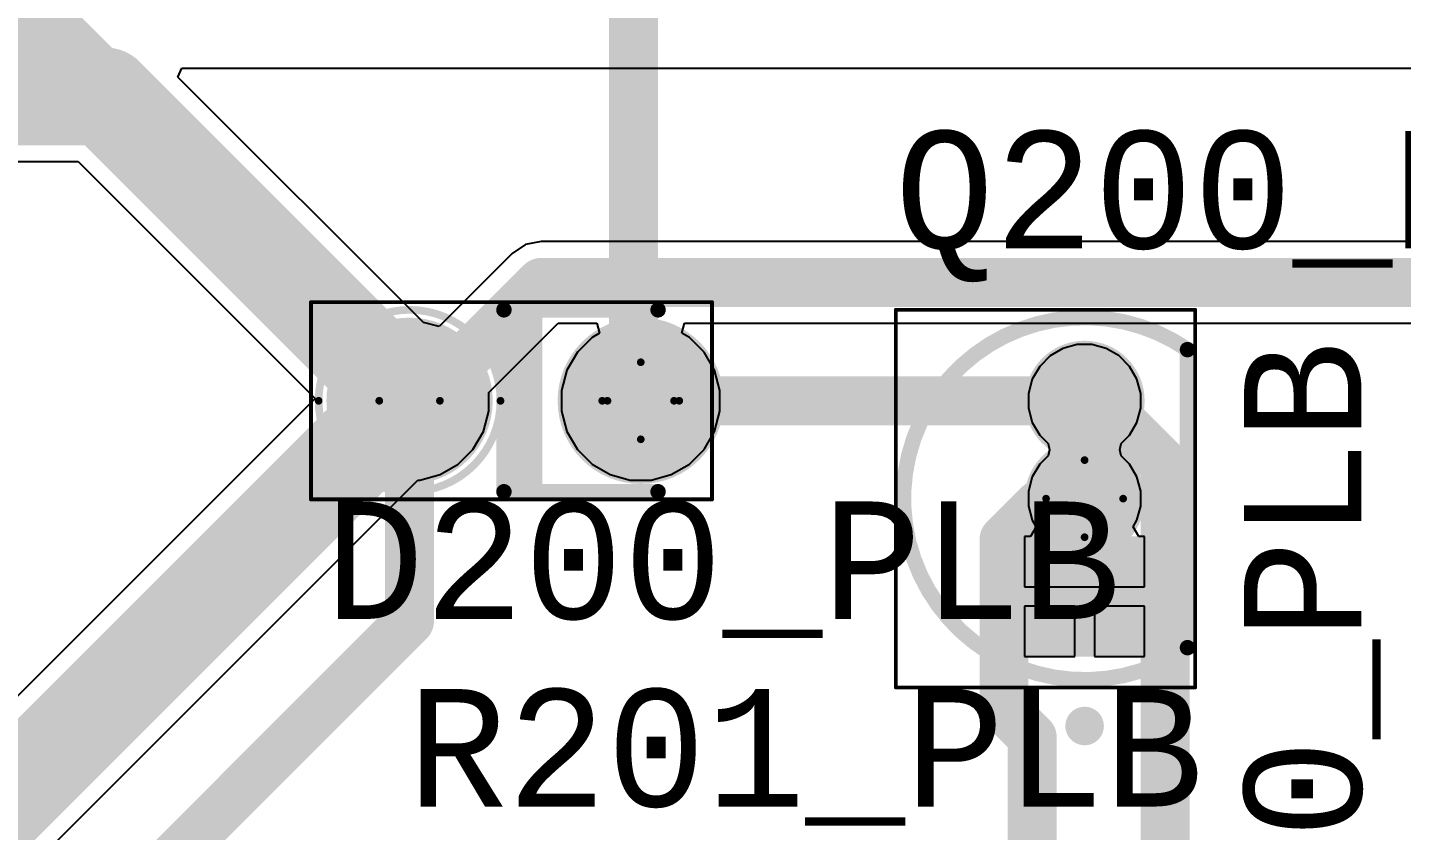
# Model space of a CAD drawing. Header units: inches. Extents: x -0.01 to 8.25, y -0.01 to 4.91.
# Drawn here: x 4.79 to 5.492, y 2.12 to 2.531 of the extents above; entities that cross this region are included whole.
import ezdxf

# ---------------------------------------------------------------- set-up
doc = ezdxf.new("R2010")
doc.units = ezdxf.units.IN
doc.header["$MEASUREMENT"] = 0
for name, color, linetype in [('Bottom Layer', 5, 'Continuous'), ('Bottom Solder', 6, 'Continuous'), ('Multi-Layer', 9, 'Continuous'), ('Pad Holes', 156, 'Continuous'), ('Top Assembly', 56, 'Continuous'), ('Top Courtyard', 56, 'Continuous'), ('Top Layer', 1, 'Continuous'), ('Top Overlay', 2, 'Continuous'), ('Top Solder', 216, 'Continuous')]:
    doc.layers.add(name, color=color, linetype=linetype)
doc.styles.add('Consolas', font='', dxfattribs={"height": 0.2})
doc.styles.get('Consolas').set_extended_font_data('Consolas')

# ---------------------------------------------------------------- blocks, each defined once
blk = doc.blocks.new('ONSC_TO_92_3_29_11_47')
at = {"layer": 'Bottom Layer'}
blk.add_hatch(color=5, dxfattribs=at).paths.add_polyline_path([(-0.02933, -0.02067), (-0.07067, -0.02067), (-0.07067, 0.02067), (-0.02933, 0.02067)])
h = blk.add_hatch(color=5, dxfattribs=at)
edge = h.paths.add_edge_path()
edge.add_arc((0, 0), 0.02067, 0, 360)
h = blk.add_hatch(color=5, dxfattribs=at)
edge = h.paths.add_edge_path()
edge.add_arc((0.05, 0), 0.02067, 0, 360)
at = {"layer": 'Bottom Solder'}
blk.add_hatch(color=6, dxfattribs=at).paths.add_polyline_path([(-0.01933, -0.03067), (-0.08067, -0.03067), (-0.08067, 0.03067), (-0.01933, 0.03067)])
h = blk.add_hatch(color=6, dxfattribs=at)
edge = h.paths.add_edge_path()
edge.add_arc((0, 0), 0.03067, 0, 360)
h = blk.add_hatch(color=6, dxfattribs=at)
edge = h.paths.add_edge_path()
edge.add_arc((0.05, 0), 0.03067, 0, 360)
at = {"layer": 'Multi-Layer'}
blk.add_hatch(color=9, dxfattribs=at).paths.add_polyline_path([(-0.02933, -0.02067), (-0.07067, -0.02067), (-0.07067, 0.02067), (-0.02933, 0.02067)])
h = blk.add_hatch(color=9, dxfattribs=at)
edge = h.paths.add_edge_path()
edge.add_arc((0, 0), 0.02067, 0, 360)
h = blk.add_hatch(color=9, dxfattribs=at)
edge = h.paths.add_edge_path()
edge.add_arc((0.05, 0), 0.02067, 0, 360)
at = {"layer": 'Pad Holes'}
h = blk.add_hatch(color=7, dxfattribs=at)
edge = h.paths.add_edge_path()
edge.add_arc((-0.05, 0), 0.01575, 0, 360)
h = blk.add_hatch(color=7, dxfattribs=at)
edge = h.paths.add_edge_path()
edge.add_arc((0, 0), 0.01575, 0, 360)
h = blk.add_hatch(color=7, dxfattribs=at)
edge = h.paths.add_edge_path()
edge.add_arc((0.05, 0), 0.01575, 0, 360)
at = {"layer": 'Top Layer'}
blk.add_hatch(color=1, dxfattribs=at).paths.add_polyline_path([(-0.02933, -0.02067), (-0.07067, -0.02067), (-0.07067, 0.02067), (-0.02933, 0.02067)])
h = blk.add_hatch(color=1, dxfattribs=at)
edge = h.paths.add_edge_path()
edge.add_arc((0, 0), 0.02067, 0, 360)
h = blk.add_hatch(color=1, dxfattribs=at)
edge = h.paths.add_edge_path()
edge.add_arc((0.05, 0), 0.02067, 0, 360)
at = {"layer": 'Top Solder'}
blk.add_hatch(color=216, dxfattribs=at).paths.add_polyline_path([(-0.01933, -0.03067), (-0.08067, -0.03067), (-0.08067, 0.03067), (-0.01933, 0.03067)])
h = blk.add_hatch(color=216, dxfattribs=at)
edge = h.paths.add_edge_path()
edge.add_arc((0, 0), 0.03067, 0, 360)
h = blk.add_hatch(color=216, dxfattribs=at)
edge = h.paths.add_edge_path()
edge.add_arc((0.05, 0), 0.03067, 0, 360)
at = {"layer": 'Top Assembly'}
for points in [[(-0.07613, -0.05258, 0.00394, 0.00394, -1.905768), (0.07614, -0.05257, 0.00394, 0.00394, 0)], [(-0.07613, -0.05256, 0.00394, 0.00394, 0), (0.07613, -0.05256, 0.00394, 0.00394, 0)]]:
    blk.add_lwpolyline(points, format="xyseb", dxfattribs=at)
for points in [[(-0.07711, -0.05256, 0.00197, 0.00197, 1), (-0.07514, -0.05256, 0.00197, 0.00197, 1)], [(-0.07711, -0.05258, 0.00197, 0.00197, 1), (-0.07514, -0.05258, 0.00197, 0.00197, 1)], [(0.07514, -0.05256, 0.00197, 0.00197, 1), (0.07711, -0.05256, 0.00197, 0.00197, 1)], [(0.07515, -0.05257, 0.00197, 0.00197, 1), (0.07712, -0.05257, 0.00197, 0.00197, 1)]]:
    blk.add_lwpolyline(points, format="xyseb", close=True, dxfattribs=at)
at = {"layer": 'Top Courtyard'}
for points in [[(-0.09646, 0.09646, 0.00197, 0.00197, 0), (-0.09646, -0.0565, 0.00197, 0.00197, 0)], [(-0.09646, 0.09646, 0.00197, 0.00197, 0), (0.09646, 0.09646, 0.00197, 0.00197, 0)], [(0.09646, 0.09646, 0.00197, 0.00197, 0), (0.09646, -0.0565, 0.00197, 0.00197, 0)], [(0, 0.01969, 0.00394, 0.00394, 0), (0, -0.01969, 0.00394, 0.00394, 0)], [(-0.01969, 0, 0.00394, 0.00394, 0), (0.01969, 0, 0.00394, 0.00394, 0)], [(-0.09646, -0.0565, 0.00197, 0.00197, 0), (0.09646, -0.0565, 0.00197, 0.00197, 0)]]:
    blk.add_lwpolyline(points, format="xyseb", dxfattribs=at)
for points in [[(-0.09695, 0.09646, 0.000984, 0.000984, 1), (-0.09596, 0.09646, 0.000984, 0.000984, 1)], [(-0.09695, 0.09646, 0.000984, 0.000984, 1), (-0.09596, 0.09646, 0.000984, 0.000984, 1)], [(0.09596, 0.09646, 0.000984, 0.000984, 1), (0.09695, 0.09646, 0.000984, 0.000984, 1)], [(0.09596, 0.09646, 0.000984, 0.000984, 1), (0.09695, 0.09646, 0.000984, 0.000984, 1)], [(-0.00098, 0.01969, 0.00197, 0.00197, 1), (0.00098, 0.01969, 0.00197, 0.00197, 1)], [(-0.02067, 0, 0.00197, 0.00197, 1), (-0.0187, 0, 0.00197, 0.00197, 1)], [(0.0187, 0, 0.00197, 0.00197, 1), (0.02067, 0, 0.00197, 0.00197, 1)], [(-0.00098, -0.01969, 0.00197, 0.00197, 1), (0.00098, -0.01969, 0.00197, 0.00197, 1)], [(-0.09695, -0.0565, 0.000984, 0.000984, 1), (-0.09596, -0.0565, 0.000984, 0.000984, 1)], [(-0.09695, -0.0565, 0.000984, 0.000984, 1), (-0.09596, -0.0565, 0.000984, 0.000984, 1)], [(0.09596, -0.0565, 0.000984, 0.000984, 1), (0.09695, -0.0565, 0.000984, 0.000984, 1)], [(0.09596, -0.0565, 0.000984, 0.000984, 1), (0.09695, -0.0565, 0.000984, 0.000984, 1)]]:
    blk.add_lwpolyline(points, format="xyseb", close=True, dxfattribs=at)
at = {"layer": 'Top Overlay'}
for points in [[(-0.07613, -0.05258, 0.00787, 0.00787, -1.905768), (0.07614, -0.05257, 0.00787, 0.00787, 0)], [(-0.07613, -0.05256, 0.00787, 0.00787, 0), (0.07613, -0.05256, 0.00787, 0.00787, 0)]]:
    blk.add_lwpolyline(points, format="xyseb", dxfattribs=at)
for points in [[(-0.11122, 0, 0.00984, 0.00984, 1), (-0.12106, 0, 0.00984, 0.00984, 1)], [(-0.12352, 0, 0.00492, 0.00492, 1), (-0.1186, 0, 0.00492, 0.00492, 1)], [(-0.11368, 0, 0.00492, 0.00492, 1), (-0.10876, 0, 0.00492, 0.00492, 1)], [(-0.0781, -0.05256, 0.00394, 0.00394, 1), (-0.07416, -0.05256, 0.00394, 0.00394, 1)], [(-0.0781, -0.05258, 0.00394, 0.00394, 1), (-0.07416, -0.05258, 0.00394, 0.00394, 1)], [(0.07416, -0.05256, 0.00394, 0.00394, 1), (0.0781, -0.05256, 0.00394, 0.00394, 1)], [(0.07417, -0.05257, 0.00394, 0.00394, 1), (0.07811, -0.05257, 0.00394, 0.00394, 1)]]:
    blk.add_lwpolyline(points, format="xyseb", close=True, dxfattribs=at)
blk = doc.blocks.new('DIOD_DO_41_P_2_V2_53')
at = {"layer": 'Bottom Layer'}
h = blk.add_hatch(color=5, dxfattribs=at)
edge = h.paths.add_edge_path()
edge.add_arc((0, 0), 0.03248, 0, 360)
h = blk.add_hatch(color=5, dxfattribs=at)
edge = h.paths.add_edge_path()
edge.add_arc((0.11811, 0), 0.03248, 0, 360)
at = {"layer": 'Bottom Solder'}
h = blk.add_hatch(color=6, dxfattribs=at)
edge = h.paths.add_edge_path()
edge.add_arc((0, 0), 0.04248, 0, 360)
h = blk.add_hatch(color=6, dxfattribs=at)
edge = h.paths.add_edge_path()
edge.add_arc((0.11811, 0), 0.04248, 0, 360)
at = {"layer": 'Multi-Layer'}
h = blk.add_hatch(color=9, dxfattribs=at)
edge = h.paths.add_edge_path()
edge.add_arc((0, 0), 0.03248, 0, 360)
h = blk.add_hatch(color=9, dxfattribs=at)
edge = h.paths.add_edge_path()
edge.add_arc((0.11811, 0), 0.03248, 0, 360)
at = {"layer": 'Pad Holes'}
h = blk.add_hatch(color=7, dxfattribs=at)
edge = h.paths.add_edge_path()
edge.add_arc((0, 0), 0.02264, 0, 360)
h = blk.add_hatch(color=7, dxfattribs=at)
edge = h.paths.add_edge_path()
edge.add_arc((0.11811, 0), 0.02264, 0, 360)
at = {"layer": 'Top Layer'}
h = blk.add_hatch(color=1, dxfattribs=at)
edge = h.paths.add_edge_path()
edge.add_arc((0, 0), 0.03248, 0, 360)
h = blk.add_hatch(color=1, dxfattribs=at)
edge = h.paths.add_edge_path()
edge.add_arc((0.11811, 0), 0.03248, 0, 360)
at = {"layer": 'Top Overlay'}
blk.add_hatch(color=2, dxfattribs=at).paths.add_polyline_path([(0.06989, 0.04646), (0.05021, 0.04646), (0.05021, -0.04646), (0.06989, -0.04646)])
at = {"layer": 'Top Solder'}
h = blk.add_hatch(color=216, dxfattribs=at)
edge = h.paths.add_edge_path()
edge.add_arc((0, 0), 0.04248, 0, 360)
h = blk.add_hatch(color=216, dxfattribs=at)
edge = h.paths.add_edge_path()
edge.add_arc((0.11811, 0), 0.04248, 0, 360)
at = {"layer": 'Top Assembly'}
for points in [[(0.16457, 0, 0.00394, 0.00394, 1), (0.07165, 0, 0.00394, 0.00394, 1)], [(0.01701, 0, 0.00394, 0.00394, 1), (-0.01701, 0, 0.00394, 0.00394, 1)], [(0.1336, 0, 0.00394, 0.00394, 1), (0.10261, 0, 0.00394, 0.00394, 1)], [(-0.01799, 0, 0.00197, 0.00197, 1), (-0.01602, 0, 0.00197, 0.00197, 1)], [(0.01602, 0, 0.00197, 0.00197, 1), (0.01799, 0, 0.00197, 0.00197, 1)], [(0.07067, 0, 0.00197, 0.00197, 1), (0.07264, 0, 0.00197, 0.00197, 1)], [(0.10163, 0, 0.00197, 0.00197, 1), (0.1036, 0, 0.00197, 0.00197, 1)], [(0.13261, 0, 0.00197, 0.00197, 1), (0.13458, 0, 0.00197, 0.00197, 1)], [(0.16358, 0, 0.00197, 0.00197, 1), (0.16555, 0, 0.00197, 0.00197, 1)]]:
    blk.add_lwpolyline(points, format="xyseb", close=True, dxfattribs=at)
at = {"layer": 'Top Courtyard'}
for points in [[(0.1685, 0.05039, 0.00197, 0.00197, 0), (-0.03642, 0.05039, 0.00197, 0.00197, 0)], [(-0.03642, 0.05039, 0.00197, 0.00197, 0), (-0.03642, -0.05039, 0.00197, 0.00197, 0)], [(0.1685, 0.05039, 0.00197, 0.00197, 0), (0.1685, -0.05039, 0.00197, 0.00197, 0)], [(0, 0.01969, 0.00394, 0.00394, 0), (0, -0.01969, 0.00394, 0.00394, 0)], [(0.01969, 0, 0.00394, 0.00394, 0), (-0.01969, 0, 0.00394, 0.00394, 0)], [(0.1685, -0.05039, 0.00197, 0.00197, 0), (-0.03642, -0.05039, 0.00197, 0.00197, 0)]]:
    blk.add_lwpolyline(points, format="xyseb", dxfattribs=at)
for points in [[(-0.03691, 0.05039, 0.000984, 0.000984, 1), (-0.03593, 0.05039, 0.000984, 0.000984, 1)], [(-0.03691, 0.05039, 0.000984, 0.000984, 1), (-0.03593, 0.05039, 0.000984, 0.000984, 1)], [(0.16801, 0.05039, 0.000984, 0.000984, 1), (0.169, 0.05039, 0.000984, 0.000984, 1)], [(0.16801, 0.05039, 0.000984, 0.000984, 1), (0.169, 0.05039, 0.000984, 0.000984, 1)], [(-0.00098, 0.01969, 0.00197, 0.00197, 1), (0.00098, 0.01969, 0.00197, 0.00197, 1)], [(-0.02067, 0, 0.00197, 0.00197, 1), (-0.0187, 0, 0.00197, 0.00197, 1)], [(0.0187, 0, 0.00197, 0.00197, 1), (0.02067, 0, 0.00197, 0.00197, 1)], [(-0.00098, -0.01969, 0.00197, 0.00197, 1), (0.00098, -0.01969, 0.00197, 0.00197, 1)], [(-0.03691, -0.05039, 0.000984, 0.000984, 1), (-0.03593, -0.05039, 0.000984, 0.000984, 1)], [(-0.03691, -0.05039, 0.000984, 0.000984, 1), (-0.03593, -0.05039, 0.000984, 0.000984, 1)], [(0.16801, -0.05039, 0.000984, 0.000984, 1), (0.169, -0.05039, 0.000984, 0.000984, 1)], [(0.16801, -0.05039, 0.000984, 0.000984, 1), (0.169, -0.05039, 0.000984, 0.000984, 1)]]:
    blk.add_lwpolyline(points, format="xyseb", close=True, dxfattribs=at)
at = {"layer": 'Top Overlay'}
for points in [[(0.06989, 0.04646, 0.00787, 0.00787, 0), (-0.00884, 0.04646, 0.00787, 0.00787, 0)], [(0.06989, 0.04646, 0.00787, 0.00787, 0), (0.06989, -0.04646, 0.00787, 0.00787, 0)], [(0.0699, -0.04646, 0.00787, 0.00787, 0), (-0.00884, -0.04646, 0.00787, 0.00787, 0)]]:
    blk.add_lwpolyline(points, format="xyseb", dxfattribs=at)
for points in [[(-0.01081, 0.04646, 0.00394, 0.00394, 1), (-0.00687, 0.04646, 0.00394, 0.00394, 1)], [(0.06792, 0.04646, 0.00394, 0.00394, 1), (0.07186, 0.04646, 0.00394, 0.00394, 1)], [(0.06792, 0.04646, 0.00394, 0.00394, 1), (0.07186, 0.04646, 0.00394, 0.00394, 1)], [(-0.01081, -0.04646, 0.00394, 0.00394, 1), (-0.00687, -0.04646, 0.00394, 0.00394, 1)], [(0.06792, -0.04646, 0.00394, 0.00394, 1), (0.07186, -0.04646, 0.00394, 0.00394, 1)], [(0.06793, -0.04646, 0.00394, 0.00394, 1), (0.07187, -0.04646, 0.00394, 0.00394, 1)]]:
    blk.add_lwpolyline(points, format="xyseb", close=True, dxfattribs=at)

msp = doc.modelspace()

# ---------------------------------------------------------------- linework, layer by layer
at = {"layer": 'Bottom Layer'}
for p, q in [((4.86682, 2.50538), (4.86873, 2.51)), ((4.86873, 2.51), (6.59428, 2.51)), ((4.99218, 2.38002), (4.86682, 2.50538)), ((3.36955, 2.4622), (4.81586, 2.4622)), ((4.81586, 2.4622), (4.93687, 2.34118)), ((5.03758, 2.41526), (5.00019, 2.37787)), ((5.04436, 2.41979), (5.03758, 2.41526)), ((5.03758, 2.41526), (5.03758, 2.41526)), ((5.05236, 2.42138), (5.04436, 2.41979)), ((5.50679, 2.42138), (5.05236, 2.42138)), ((5.05236, 2.42138), (5.05236, 2.42138)), ((5.00019, 2.37787), (4.99218, 2.38002)), ((5.02561, 2.34417), (5.06102, 2.37958)), ((5.06102, 2.37958), (5.08083, 2.37958)), ((5.08217, 2.37458), (5.07838, 2.37239)), ((5.08083, 2.37958), (5.08217, 2.37458)), ((5.1243, 2.37458), (5.12564, 2.37958)), ((5.12809, 2.37239), (5.1243, 2.37458)), ((5.12564, 2.37958), (5.49813, 2.37958)), ((5.07838, 2.37239), (5.07084, 2.36486)), ((5.13563, 2.36486), (5.12809, 2.37239)), ((5.31893, 2.36672), (5.3124, 2.36294)), ((5.32623, 2.36867), (5.31893, 2.36672)), ((5.33377, 2.36867), (5.32623, 2.36867)), ((5.34107, 2.36672), (5.33377, 2.36867)), ((5.3476, 2.36294), (5.34107, 2.36672)), ((5.07084, 2.36486), (5.06551, 2.35562)), ((5.14096, 2.35562), (5.13563, 2.36486)), ((5.3124, 2.36294), (5.30706, 2.3576)), ((5.35294, 2.3576), (5.3476, 2.36294)), ((5.06551, 2.35562), (5.06275, 2.34533)), ((5.14372, 2.34533), (5.14096, 2.35562)), ((5.30706, 2.3576), (5.30328, 2.35107)), ((5.35672, 2.35107), (5.35294, 2.3576)), ((5.06275, 2.34533), (5.06275, 2.33467)), ((5.14372, 2.33467), (5.14372, 2.34533)), ((5.30328, 2.35107), (5.30133, 2.34377)), ((5.35867, 2.34377), (5.35672, 2.35107)), ((4.93687, 2.34118), (4.54266, 1.94698)), ((5.02561, 2.33467), (5.02561, 2.34417)), ((5.30133, 2.34377), (5.30133, 2.33623)), ((5.35867, 2.33623), (5.35867, 2.34377)), ((5.02285, 2.32438), (5.02561, 2.33467)), ((5.06275, 2.33467), (5.06551, 2.32438)), ((5.14096, 2.32438), (5.14372, 2.33467)), ((5.30133, 2.33623), (5.30328, 2.32893)), ((5.35672, 2.32893), (5.35867, 2.33623)), ((5.01752, 2.31514), (5.02285, 2.32438)), ((5.06551, 2.32438), (5.07084, 2.31514)), ((5.13563, 2.31514), (5.14096, 2.32438)), ((5.30328, 2.32893), (5.30706, 2.3224)), ((5.35294, 2.3224), (5.35672, 2.32893)), ((5.30706, 2.3224), (5.31135, 2.31811)), ((5.31135, 2.31811), (5.31198, 2.315)), ((5.34802, 2.315), (5.34865, 2.31811)), ((5.34865, 2.31811), (5.35294, 2.3224)), ((5.00998, 2.30761), (5.01752, 2.31514)), ((5.07084, 2.31514), (5.07838, 2.30761)), ((5.12809, 2.30761), (5.13563, 2.31514)), ((5.31135, 2.31189), (5.30706, 2.3076)), ((5.31198, 2.315), (5.31135, 2.31189)), ((5.34865, 2.31189), (5.34802, 2.315)), ((5.35294, 2.3076), (5.34865, 2.31189)), ((5.00075, 2.30228), (5.00998, 2.30761)), ((5.07838, 2.30761), (5.08761, 2.30228)), ((5.11886, 2.30228), (5.12809, 2.30761)), ((5.30706, 2.3076), (5.30328, 2.30107)), ((5.35672, 2.30107), (5.35294, 2.3076)), ((4.58825, 1.89842), (4.98935, 2.29952)), ((4.98935, 2.29952), (4.99045, 2.29952)), ((4.99045, 2.29952), (5.00075, 2.30228)), ((5.08761, 2.30228), (5.09791, 2.29952)), ((5.09791, 2.29952), (5.10856, 2.29952)), ((5.10856, 2.29952), (5.11886, 2.30228)), ((5.30328, 2.30107), (5.30133, 2.29377)), ((5.35867, 2.29377), (5.35672, 2.30107)), ((5.30133, 2.29377), (5.30133, 2.28623)), ((5.35867, 2.28623), (5.35867, 2.29377)), ((5.30133, 2.28623), (5.30328, 2.27893)), ((5.35672, 2.27893), (5.35867, 2.28623)), ((5.30517, 2.27567), (5.30228, 2.27067)), ((5.30328, 2.27893), (5.30517, 2.27567)), ((5.35483, 2.27567), (5.35672, 2.27893)), ((5.35772, 2.27067), (5.35483, 2.27567)), ((5.30228, 2.27067), (5.29933, 2.27067)), ((5.29933, 2.27067), (5.29933, 2.245)), ((5.36067, 2.27067), (5.35772, 2.27067)), ((5.36067, 2.245), (5.36067, 2.27067)), ((5.29933, 2.245), (5.33, 2.245)), ((5.33, 2.245), (5.36067, 2.245)), ((5.325, 2.235), (5.29933, 2.235)), ((5.29933, 2.235), (5.29933, 2.20933)), ((5.325, 2.20933), (5.325, 2.235)), ((5.36067, 2.235), (5.335, 2.235)), ((5.335, 2.235), (5.335, 2.20933)), ((5.36067, 2.20933), (5.36067, 2.235)), ((5.29933, 2.20933), (5.325, 2.20933)), ((5.335, 2.20933), (5.36067, 2.20933))]:
    msp.add_line(p, q, dxfattribs=at)
for points in [[(3.28266, 2.49548, 0.05, 0.05, 0), (4.82964, 2.49548, 0.05, 0.05, 0)], [(4.82964, 2.49548, 0.05, 0.05, 0), (4.98512, 2.34, 0.05, 0.05, 0)], [(4.99188, 2.34, 0.025, 0.025, 0), (5.05236, 2.40048, 0.025, 0.025, 0)], [(5.05236, 2.40048, 0.025, 0.025, 0), (5.50679, 2.40048, 0.025, 0.025, 0)], [(4.54237, 1.89961, 0.05, 0.05, 0), (4.98276, 2.34, 0.05, 0.05, 0)], [(4.98276, 2.34, 0.05, 0.05, 0), (4.98512, 2.34, 0.05, 0.05, 0)], [(4.98512, 2.34, 0.025, 0.025, 0), (4.99188, 2.34, 0.025, 0.025, 0)]]:
    msp.add_lwpolyline(points, format="xyseb", dxfattribs=at)
for points in [[(4.81714, 2.49548, 0.025, 0.025, 1), (4.84214, 2.49548, 0.025, 0.025, 1)], [(4.81714, 2.49548, 0.025, 0.025, 1), (4.84214, 2.49548, 0.025, 0.025, 1)], [(5.04611, 2.40048, 0.0125, 0.0125, 1), (5.05861, 2.40048, 0.0125, 0.0125, 1)], [(5.04611, 2.40048, 0.0125, 0.0125, 1), (5.05861, 2.40048, 0.0125, 0.0125, 1)], [(4.97026, 2.34, 0.025, 0.025, 1), (4.99526, 2.34, 0.025, 0.025, 1)], [(4.97026, 2.34, 0.025, 0.025, 1), (4.99526, 2.34, 0.025, 0.025, 1)], [(4.97262, 2.34, 0.025, 0.025, 1), (4.99762, 2.34, 0.025, 0.025, 1)], [(4.97262, 2.34, 0.025, 0.025, 1), (4.99762, 2.34, 0.025, 0.025, 1)], [(4.97887, 2.34, 0.0125, 0.0125, 1), (4.99137, 2.34, 0.0125, 0.0125, 1)], [(4.98563, 2.34, 0.0125, 0.0125, 1), (4.99813, 2.34, 0.0125, 0.0125, 1)], [(4.98563, 2.34, 0.0125, 0.0125, 1), (4.99813, 2.34, 0.0125, 0.0125, 1)]]:
    msp.add_lwpolyline(points, format="xyseb", close=True, dxfattribs=at)
at = {"layer": 'Top Layer'}
for points in [[(5.0995, 2.34374, 0.025, 0.025, 0), (5.0995, 2.63909, 0.025, 0.025, 0)], [(4.75472, 2.5704, 0.04, 0.04, 0), (4.98512, 2.34, 0.04, 0.04, 0)], [(4.98512, 2.22749, 0.025, 0.025, 0), (4.98512, 2.34, 0.025, 0.025, 0)], [(5.0995, 2.34374, 0.025, 0.025, 0), (5.10324, 2.34, 0.025, 0.025, 0)], [(5.10324, 2.34, 0.025, 0.025, 0), (5.33, 2.34, 0.025, 0.025, 0)], [(5.33, 2.34, 0.025, 0.025, 0), (5.33313, 2.33687, 0.025, 0.025, 0)], [(5.33313, 2.33687, 0.025, 0.025, 0), (5.34135, 2.33687, 0.025, 0.025, 0)], [(5.34135, 2.33687, 0.025, 0.025, 0), (5.37117, 2.30705, 0.025, 0.025, 0)], [(5.37117, 1.98043, 0.025, 0.025, 0), (5.37117, 2.30705, 0.025, 0.025, 0)], [(5.28883, 2.26916, 0.025, 0.025, 0), (5.30654, 2.28687, 0.025, 0.025, 0)], [(5.30654, 2.28687, 0.025, 0.025, 0), (5.32687, 2.28687, 0.025, 0.025, 0)], [(5.32687, 2.28687, 0.025, 0.025, 0), (5.33, 2.29, 0.025, 0.025, 0)], [(5.28883, 2.18253, 0.025, 0.025, 0), (5.28883, 2.26916, 0.025, 0.025, 0)], [(4.83874, 2.0811, 0.025, 0.025, 0), (4.98512, 2.22749, 0.025, 0.025, 0)], [(5.28883, 2.18253, 0.025, 0.025, 0), (5.30324, 2.16813, 0.025, 0.025, 0)], [(5.30324, 2.07, 0.025, 0.025, 0), (5.30324, 2.16813, 0.025, 0.025, 0)]]:
    msp.add_lwpolyline(points, format="xyseb", dxfattribs=at)
for points in [[(4.97512, 2.34, 0.02, 0.02, 1), (4.99512, 2.34, 0.02, 0.02, 1)], [(4.97887, 2.34, 0.0125, 0.0125, 1), (4.99137, 2.34, 0.0125, 0.0125, 1)], [(5.09325, 2.34374, 0.0125, 0.0125, 1), (5.10575, 2.34374, 0.0125, 0.0125, 1)], [(5.09325, 2.34374, 0.0125, 0.0125, 1), (5.10575, 2.34374, 0.0125, 0.0125, 1)], [(5.09699, 2.34, 0.0125, 0.0125, 1), (5.10949, 2.34, 0.0125, 0.0125, 1)], [(5.09699, 2.34, 0.0125, 0.0125, 1), (5.10949, 2.34, 0.0125, 0.0125, 1)], [(5.32375, 2.34, 0.0125, 0.0125, 1), (5.33625, 2.34, 0.0125, 0.0125, 1)], [(5.32375, 2.34, 0.0125, 0.0125, 1), (5.33625, 2.34, 0.0125, 0.0125, 1)], [(5.32688, 2.33687, 0.0125, 0.0125, 1), (5.33938, 2.33687, 0.0125, 0.0125, 1)], [(5.32688, 2.33687, 0.0125, 0.0125, 1), (5.33938, 2.33687, 0.0125, 0.0125, 1)], [(5.3351, 2.33687, 0.0125, 0.0125, 1), (5.3476, 2.33687, 0.0125, 0.0125, 1)], [(5.3351, 2.33687, 0.0125, 0.0125, 1), (5.3476, 2.33687, 0.0125, 0.0125, 1)], [(5.36492, 2.30705, 0.0125, 0.0125, 1), (5.37742, 2.30705, 0.0125, 0.0125, 1)], [(5.36492, 2.30705, 0.0125, 0.0125, 1), (5.37742, 2.30705, 0.0125, 0.0125, 1)], [(5.30029, 2.28687, 0.0125, 0.0125, 1), (5.31279, 2.28687, 0.0125, 0.0125, 1)], [(5.30029, 2.28687, 0.0125, 0.0125, 1), (5.31279, 2.28687, 0.0125, 0.0125, 1)], [(5.32062, 2.28687, 0.0125, 0.0125, 1), (5.33312, 2.28687, 0.0125, 0.0125, 1)], [(5.32062, 2.28687, 0.0125, 0.0125, 1), (5.33312, 2.28687, 0.0125, 0.0125, 1)], [(5.32375, 2.29, 0.0125, 0.0125, 1), (5.33625, 2.29, 0.0125, 0.0125, 1)], [(5.28258, 2.26916, 0.0125, 0.0125, 1), (5.29508, 2.26916, 0.0125, 0.0125, 1)], [(5.28258, 2.26916, 0.0125, 0.0125, 1), (5.29508, 2.26916, 0.0125, 0.0125, 1)], [(4.97887, 2.22749, 0.0125, 0.0125, 1), (4.99137, 2.22749, 0.0125, 0.0125, 1)], [(4.97887, 2.22749, 0.0125, 0.0125, 1), (4.99137, 2.22749, 0.0125, 0.0125, 1)], [(5.28258, 2.18253, 0.0125, 0.0125, 1), (5.29508, 2.18253, 0.0125, 0.0125, 1)], [(5.28258, 2.18253, 0.0125, 0.0125, 1), (5.29508, 2.18253, 0.0125, 0.0125, 1)], [(5.29699, 2.16813, 0.0125, 0.0125, 1), (5.30949, 2.16813, 0.0125, 0.0125, 1)], [(5.29699, 2.16813, 0.0125, 0.0125, 1), (5.30949, 2.16813, 0.0125, 0.0125, 1)]]:
    msp.add_lwpolyline(points, format="xyseb", close=True, dxfattribs=at)

# ---------------------------------------------------------------- block references
for name, p, rotation in [('DIOD_DO_41_P_2_V2_53', (5.10324, 2.34), 180), ('ONSC_TO_92_3_29_11_47', (5.33, 2.29), 90)]:
    msp.add_blockref(name, p, dxfattribs=dict(rotation=rotation))

# ---------------------------------------------------------------- texts
at = {"layer": 'Top Overlay', "style": 'Consolas'}
for s, p in [('Q200_PLB', (5.233, 2.4178)), ('D200_PLB', (4.94181, 2.22855)), ('R201_PLB', (4.98404, 2.13272))]:
    msp.add_text(s, height=0.06, dxfattribs=at).set_placement(p)
msp.add_text('LED200_PLB', height=0.06, rotation=90, dxfattribs=at).set_placement((5.47145, 1.86216))

doc.saveas('drawing.dxf')
